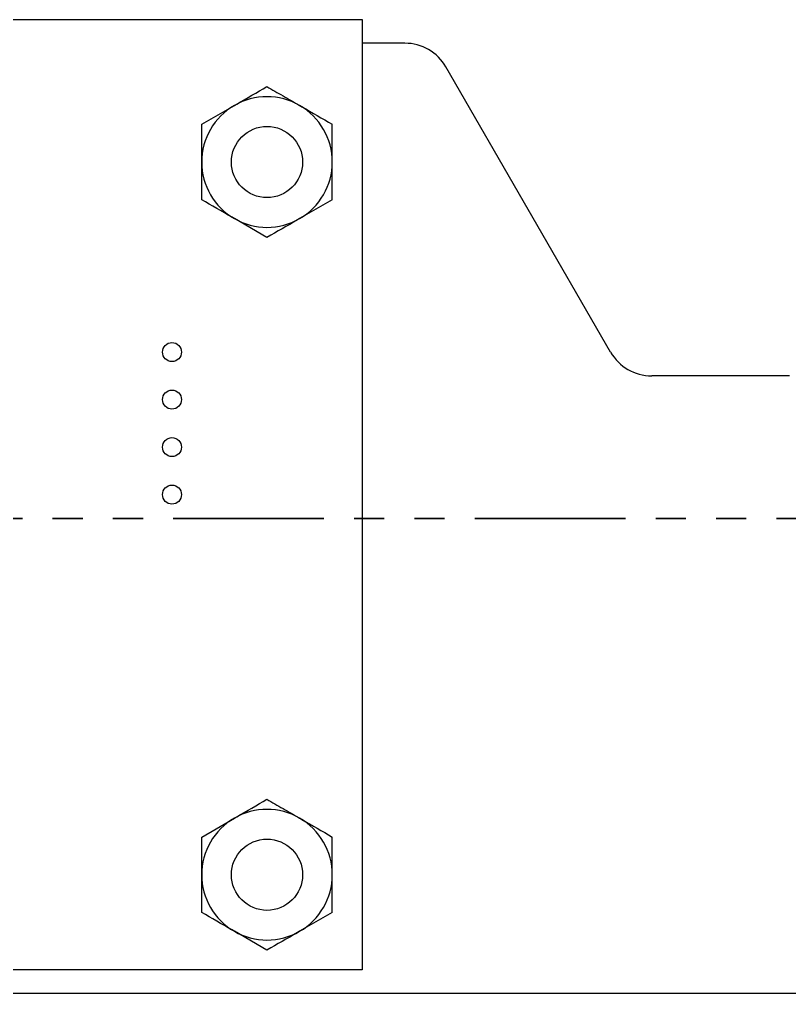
# Model space of a CAD drawing. Header units: millimetres. Extents: x 10 to 419, y 5 to 292.
# Drawn here: x 147.15 to 179.58, y 168.55 to 209.55 of the extents above; entities that cross this region are included whole.
import ezdxf

# ---------------------------------------------------------------- set-up
doc = ezdxf.new("R2010")
doc.units = ezdxf.units.MM
doc.linetypes.add('PHANTOM', pattern=[12.7, 6.35, -1.27, 1.27, -1.27, 1.27, -1.27])

msp = doc.modelspace()

# ---------------------------------------------------------------- linework, layer by layer
at = {"color": 7, "linetype": 'Continuous', "lineweight": 25}
for p, q in [((110.576, 209.551), (161.576, 209.551)), ((161.576, 209.551), (161.576, 169.551)), ((163.38, 208.551), (161.576, 208.551)), ((172.04, 195.551), (165.112, 207.551)), ((154.826, 205.139), (156.201, 205.933)), ((160.326, 201.963), (158.951, 201.17)), ((157.576, 200.376), (156.201, 201.17)), ((179.576, 194.551), (173.772, 194.551)), ((154.826, 175.139), (156.201, 175.933)), ((160.326, 171.963), (158.951, 171.17)), ((157.576, 170.376), (156.201, 171.17)), ((161.576, 169.551), (110.576, 169.551)), ((190.435, 168.551), (107.576, 168.551))]:
    msp.add_line(p, q, dxfattribs=at)
at = {"color": 7, "linetype": 'PHANTOM', "lineweight": 35}
msp.add_line((413.976, 188.551), (17.176, 188.551), dxfattribs=at)
at = {"color": 7, "linetype": 'Continuous', "lineweight": 25}
for centre, radius in [((157.576, 203.551), 1.5), ((153.576, 195.551), 0.4), ((153.576, 193.551), 0.4), ((153.576, 191.551), 0.4), ((153.576, 189.551), 0.4), ((157.576, 173.551), 1.5)]:
    msp.add_circle(centre, radius, dxfattribs=at)
for centre, radius, start, end in [((163.38, 206.551), 2, 30, 90), ((157.576, 203.551), 2.75, 60, 120), ((157.576, 203.551), 2.75, 120, 180), ((157.576, 203.551), 2.75, 0, 60), ((157.576, 203.551), 2.75, 180, 240), ((157.576, 203.551), 2.75, 300, 0), ((157.576, 203.551), 2.75, 240, 300), ((173.772, 196.551), 2, 210, 270), ((157.576, 173.551), 2.75, 60, 120), ((157.576, 173.551), 2.75, 120, 180), ((157.576, 173.551), 2.75, 0, 60), ((157.576, 173.551), 2.75, 180, 240), ((157.576, 173.551), 2.75, 300, 0), ((157.576, 173.551), 2.75, 240, 300)]:
    msp.add_arc(centre, radius, start, end, dxfattribs=at)
for points, knots in [([(156.201, 205.933), (156.234, 205.951), (156.698, 206.22), (157.153, 206.482), (157.576, 206.727)], [0, 0, 0, 0, 0.07015, 1, 1, 1, 1]), ([(157.576, 206.727), (157.8, 206.598), (158.25, 206.337), (158.716, 206.068), (158.951, 205.933)], [0, 0, 0, 0, 0.495458, 1, 1, 1, 1]), ([(158.951, 205.933), (158.984, 205.914), (159.448, 205.646), (159.903, 205.383), (160.326, 205.139)], [0, 0, 0, 0, 0.07015, 1, 1, 1, 1]), ([(154.826, 203.551), (154.826, 203.695), (154.826, 204.233), (154.826, 204.756), (154.826, 205.139)], [0, 0, 0, 0, 0.268634, 1, 1, 1, 1]), ([(160.326, 203.551), (160.326, 203.695), (160.326, 204.233), (160.326, 204.756), (160.326, 205.139)], [0, 0, 0, 0, 0.268634, 1, 1, 1, 1]), ([(154.826, 201.963), (154.826, 202.097), (154.826, 202.614), (154.826, 203.152), (154.826, 203.551)], [0, 0, 0, 0, 0.257551, 1, 1, 1, 1]), ([(160.326, 201.963), (160.326, 202.097), (160.326, 202.614), (160.326, 203.152), (160.326, 203.551)], [0, 0, 0, 0, 0.257551, 1, 1, 1, 1]), ([(156.201, 201.17), (156.169, 201.188), (155.704, 201.456), (155.249, 201.719), (154.826, 201.963)], [0, 0, 0, 0, 0.07015, 1, 1, 1, 1]), ([(158.951, 201.17), (158.919, 201.151), (158.454, 200.883), (157.999, 200.62), (157.576, 200.376)], [0, 0, 0, 0, 0.07015, 1, 1, 1, 1]), ([(156.201, 175.933), (156.234, 175.951), (156.698, 176.22), (157.153, 176.482), (157.576, 176.727)], [0, 0, 0, 0, 0.07015, 1, 1, 1, 1]), ([(157.576, 176.727), (157.8, 176.598), (158.25, 176.337), (158.716, 176.068), (158.951, 175.933)], [0, 0, 0, 0, 0.495458, 1, 1, 1, 1]), ([(158.951, 175.933), (158.984, 175.914), (159.448, 175.646), (159.903, 175.383), (160.326, 175.139)], [0, 0, 0, 0, 0.07015, 1, 1, 1, 1]), ([(154.826, 173.551), (154.826, 173.695), (154.826, 174.233), (154.826, 174.756), (154.826, 175.139)], [0, 0, 0, 0, 0.268634, 1, 1, 1, 1]), ([(160.326, 173.551), (160.326, 173.695), (160.326, 174.233), (160.326, 174.756), (160.326, 175.139)], [0, 0, 0, 0, 0.2686336, 1, 1, 1, 1]), ([(154.826, 171.963), (154.826, 172.097), (154.826, 172.614), (154.826, 173.152), (154.826, 173.551)], [0, 0, 0, 0, 0.257551, 1, 1, 1, 1]), ([(160.326, 171.963), (160.326, 172.097), (160.326, 172.614), (160.326, 173.152), (160.326, 173.551)], [0, 0, 0, 0, 0.257551, 1, 1, 1, 1]), ([(156.201, 171.17), (156.169, 171.188), (155.704, 171.456), (155.249, 171.719), (154.826, 171.963)], [0, 0, 0, 0, 0.07015, 1, 1, 1, 1]), ([(158.951, 171.17), (158.919, 171.151), (158.454, 170.883), (157.999, 170.62), (157.576, 170.376)], [0, 0, 0, 0, 0.07015, 1, 1, 1, 1])]:
    msp.add_open_spline(points, degree=3, knots=knots, dxfattribs=at)

doc.saveas('drawing.dxf')
